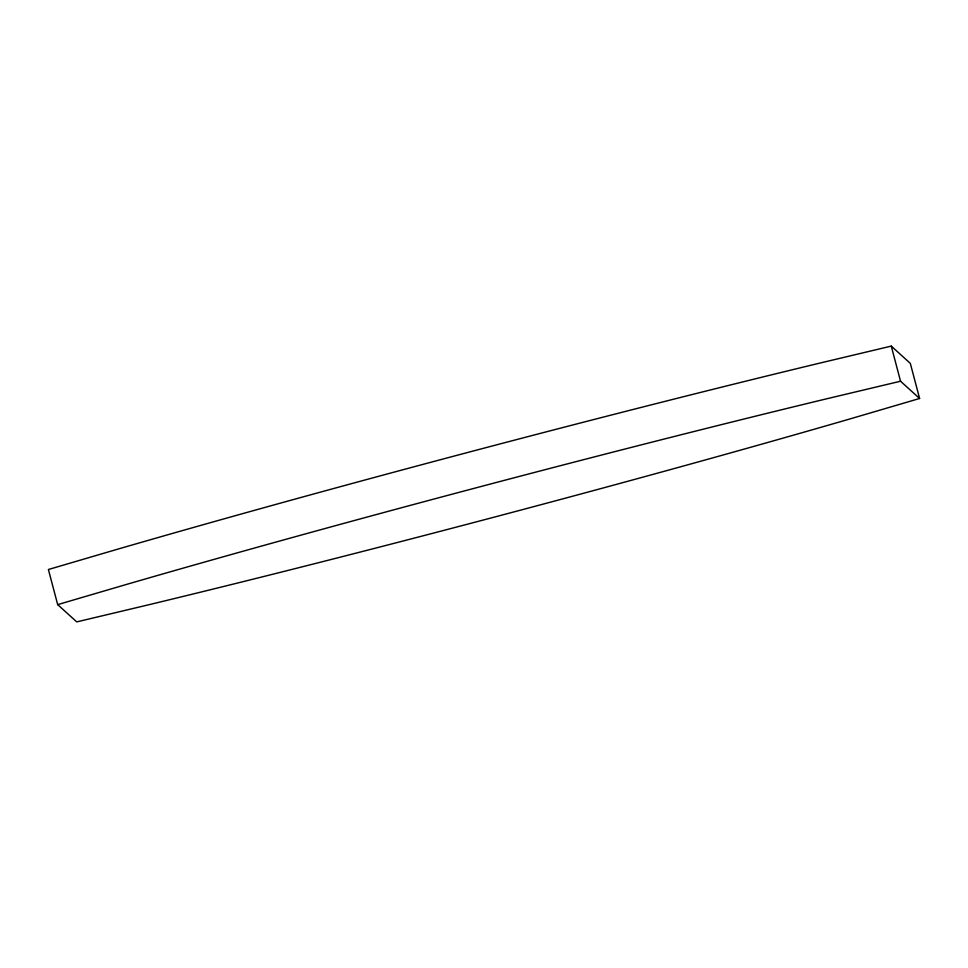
<?xml version="1.0" encoding="UTF-8"?>
<svg xmlns="http://www.w3.org/2000/svg" width="968" height="968" viewBox="0 0 968 968"><rect width="100%" height="100%" fill="white"/><g stroke="black" fill="none" stroke-linecap="round" stroke-linejoin="round"><path stroke-width="1.45" d="M57.681 604.625L127.849 584.031A658.748 22.99 -14.8 0 1 826.95 398.731L900.543 381.223L919.6 398.489L849.432 419.084A658.748 22.99 -14.8 0 1 150.318 604.383L76.738 621.892L57.681 604.625L48.4 569.511L118.568 548.916A658.748 22.99 -14.8 0 1 817.682 363.617L891.262 346.108L910.319 363.375L919.6 398.489M891.262 346.108L900.543 381.223"/></g></svg>
